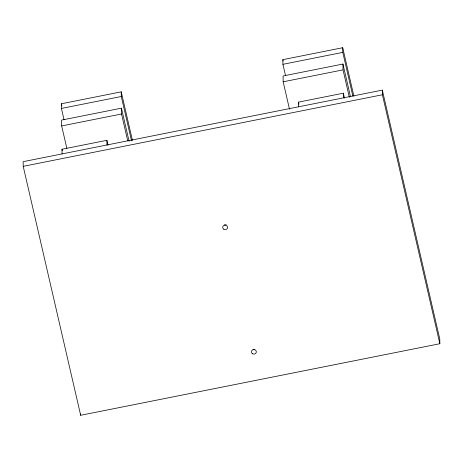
<?xml version="1.0" encoding="UTF-8"?>
<svg xmlns="http://www.w3.org/2000/svg" width="463" height="463" viewBox="0 0 463 463"><rect width="100%" height="100%" fill="white"/><g stroke="black" fill="none" stroke-linecap="round" stroke-linejoin="round"><path stroke-width="0.69" d="M64.021 119.686L61.429 108.435L61.359 103.77L121.225 91.842L132.424 140.37M285.515 75.562L282.922 64.311L282.858 59.646L342.718 47.718L353.917 96.24M61.429 108.435L121.289 96.507L121.225 91.842M282.922 64.311L342.782 52.383L342.718 47.718M129.079 141.221L121.451 108.168L61.591 120.096L61.672 125.93L66.863 148.432M350.41 96.397L342.944 64.044L283.084 75.973L283.165 81.801L289.497 109.227M61.672 125.93L121.532 114.002L121.451 108.168M283.165 81.801L343.031 69.878L342.944 64.044M62.059 153.913L61.996 149.248L106.895 140.306L108.029 145.232M298.519 106.808L298.456 102.144L343.355 93.196L344.489 98.121M382.328 90.111L23.15 161.668L23.214 166.333L80.672 415.282L439.85 343.725L439.786 339.061L382.328 90.111L382.397 94.776L439.85 343.725M23.214 166.333L382.397 94.776M342.782 52.383L352.847 95.986M343.031 69.878L349.357 97.299M298.456 102.144L298.942 104.25M282.858 59.646L283.182 61.052M121.289 96.507L131.515 140.816M121.532 114.002L127.701 140.723M61.359 103.77L61.845 105.882M61.996 149.248L62.32 150.66M343.355 93.196L343.419 97.861M106.895 140.306L106.959 144.971M80.649 413.951L80.672 415.282M226.199 224.717A2.448 2.263 -0.8 0 1 224.329 224.856M254.32 349.391A2.448 2.263 -0.8 0 1 253.058 349.334M252.543 353.744A2.448 2.263 -0.8 0 0 256.323 351.955A2.448 2.263 -0.8 0 0 252.763 349.831A2.448 2.263 -0.8 0 0 252.543 353.744M223.814 229.272A2.448 2.263 -0.8 0 0 227.593 227.478A2.448 2.263 -0.8 0 0 224.034 225.354A2.448 2.263 -0.8 0 0 223.814 229.272"/></g></svg>
